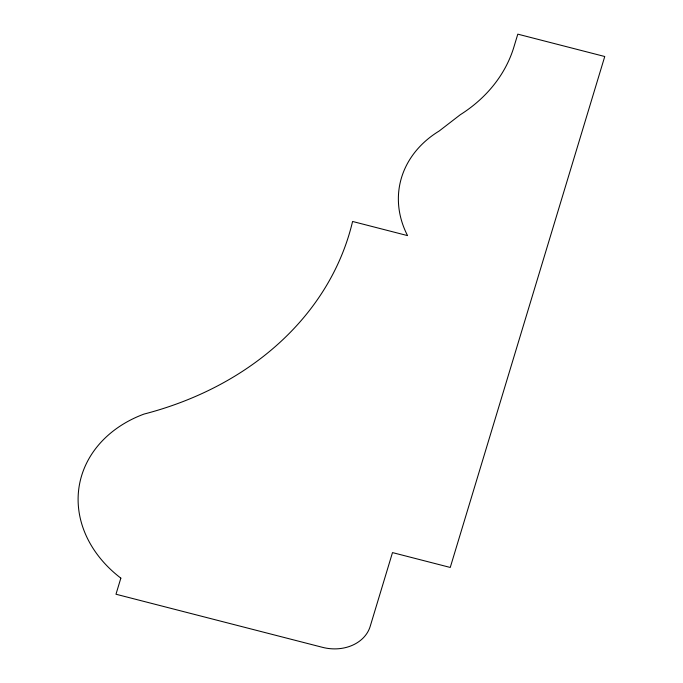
<?xml version="1.0" encoding="UTF-8"?>
<svg xmlns="http://www.w3.org/2000/svg" width="683" height="683" viewBox="0 0 683 683"><rect width="100%" height="100%" fill="white"/><g stroke="black" fill="none" stroke-linecap="round" stroke-linejoin="round"><path stroke-width="1.02" d="M120.848 578.134L115.982 594.227L322.547 647.347A39.631 32.101 9.8 0 0 370.186 626.396L392.494 552.598L450.251 567.453L604.754 56.51L517.799 34.15L513.633 47.912A165.115 133.748 9.8 0 1 460.265 114.744L439.186 131.008A111.38 90.224 9.8 0 0 407.555 235.609L352.582 221.471A337.718 273.567 9.8 0 1 144.019 414.077A123.614 100.136 9.8 0 0 120.848 578.134"/></g></svg>
